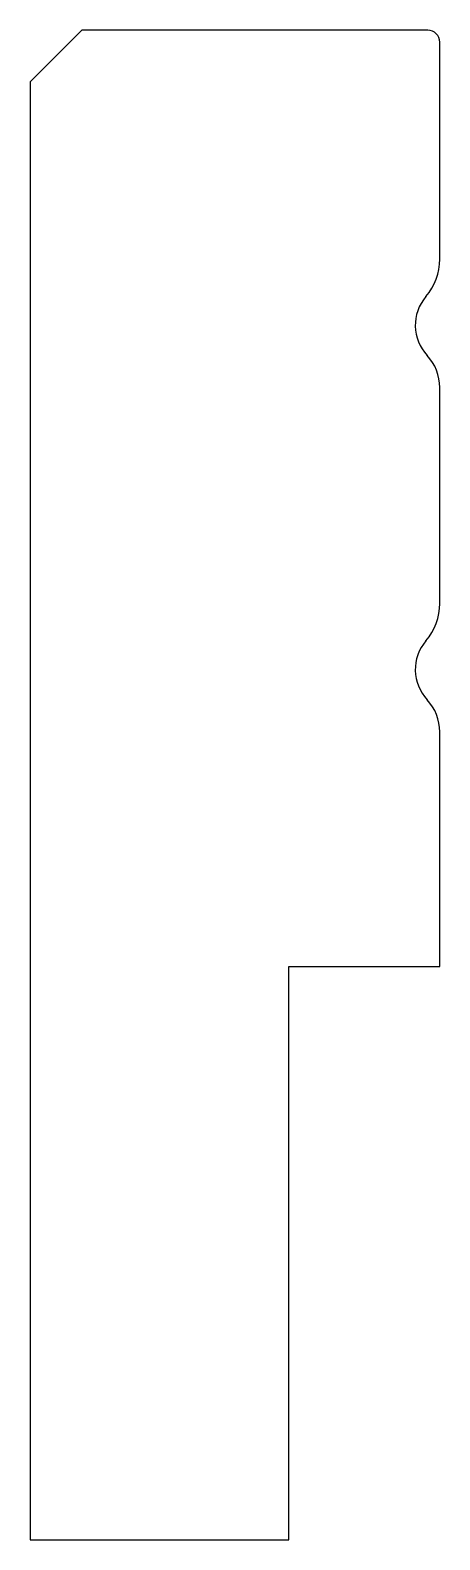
# Model space of a CAD drawing. Header units: millimetres. Extents: x 1094 to 1332, y -108 to 769.
import ezdxf

# ---------------------------------------------------------------- set-up
doc = ezdxf.new("R2010")
doc.units = ezdxf.units.MM

msp = doc.modelspace()

# ---------------------------------------------------------------- linework, layer by layer
for p, q in [((1124.42, 768.87), (1094.42, 738.87)), ((1324.92, 768.87), (1124.42, 768.87)), ((1331.92, 635.83), (1331.92, 761.87)), ((1094.42, 738.87), (1094.42, -108.13)), ((1331.92, 435.83), (1331.92, 561.24)), ((1331.92, 224.87), (1331.92, 361.24)), ((1244.42, -108.13), (1244.42, 224.87)), ((1244.42, 224.87), (1331.92, 224.87)), ((1094.42, -108.13), (1244.42, -108.13))]:
    msp.add_line(p, q)
for centre, radius, start, end in [((1324.92, 761.87), 7, 0, 90), ((1298.42, 635.83), 33.5, 319.51426, 0), ((1343.45, 597.4), 25.7, 139.51426, 222.81415), ((1304.42, 561.24), 27.5, 360, 42.81415), ((1298.42, 435.83), 33.5, 319.51426, 0), ((1343.45, 397.4), 25.7, 139.51426, 222.81415), ((1304.42, 361.24), 27.5, 360, 42.81415)]:
    msp.add_arc(centre, radius, start, end)

doc.saveas('drawing.dxf')
